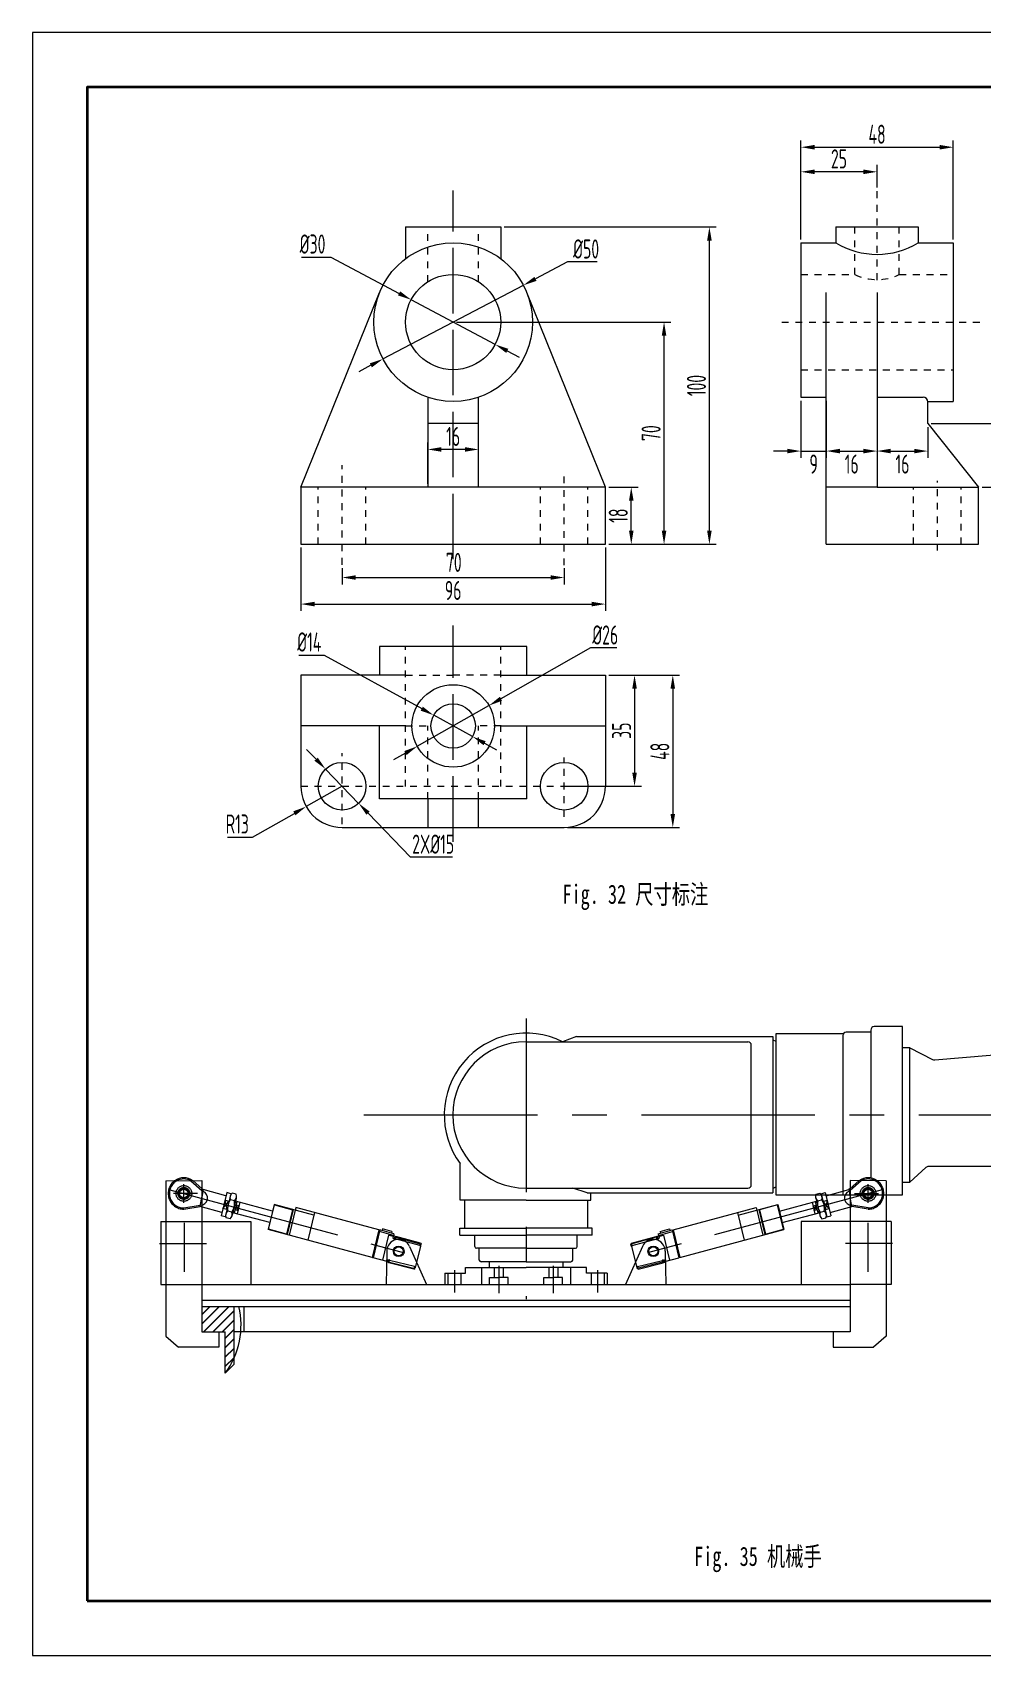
# Model space of a CAD drawing. Header units: millimetres. Extents: x 0 to 420, y 0 to 297.
# Drawn here: x 0 to 173.9, y -0.3 to 296.7 of the extents above; entities that cross this region are included whole.
import ezdxf

# ---------------------------------------------------------------- set-up
doc = ezdxf.new("R2010")
doc.units = ezdxf.units.MM
for name, pattern in [('ACAD_ISO02W100', [15, 12, -3]), ('CENTER', [50.8, 31.75, -6.35, 6.35, -6.35]), ('CENTERX2', [101.6, 63.5, -12.7, 12.7, -12.7]), ('JIS_02_1.2', [2.5, 1.25, -1.25])]:
    doc.linetypes.add(name, pattern=pattern)
doc.layers.add('f32标注尺寸', color=7, linetype='Continuous')
for name, color, linetype, lineweight in [('f35中心线', 1, 'CENTER', 25), ('f35实线', 255, 'Continuous', 25), ('f35粉', 211, 'CENTERX2', 25), ('f35蓝', 140, 'Continuous', 25)]:
    doc.layers.add(name, color=color, linetype=linetype, lineweight=lineweight)
doc.styles.add('Annotative', font='simfang.ttf', dxfattribs={"width": 0.7})
doc.styles.get("Standard").update_dxf_attribs({"font": 'gbenor.shx', "width": 0.7, "bigfont": 'gbcbig.shx'})
doc.dimstyles.new('ISO-25', dxfattribs={"dimtxt": 2.5, "dimasz": 2.5, "dimexe": 1.25, "dimexo": 0.625, "dimtad": 1, "dimtxsty": 'Standard', "dimcen": 2.5, "dimadec": 0, "dimazin": 0, "dimtfac": 1, "dimtmove": 0, "dimatfit": 3, "dimfxl": 1, "dimarcsym": 0})
doc.dimstyles.new('r', dxfattribs={"dimtxt": 2.5, "dimasz": 2.5, "dimexe": 1.25, "dimexo": 0.625, "dimtad": 2, "dimtoh": 1, "dimtxsty": 'Standard', "dimcen": 0, "dimadec": 0, "dimazin": 0, "dimtfac": 1, "dimtmove": 0, "dimatfit": 3, "dimfxl": 1, "dimarcsym": 0})

# ---------------------------------------------------------------- blocks, each defined once
blk = doc.blocks.new('*D8')
at = {"layer": 'Defpoints', "color": 0, "transparency": 16777216}
for p in [(168.53, 275.7), (140.65, 258.22), (168.53, 258.22)]:
    blk.add_point(p, dxfattribs=at)
at = {"layer": 'f32标注尺寸', "color": 0, "lineweight": -2, "transparency": 16777216}
for p, q in [((140.65, 258.84), (140.65, 276.95)), ((168.53, 258.84), (168.53, 276.95)), ((143.15, 275.7), (166.03, 275.7))]:
    blk.add_line(p, q, dxfattribs=at)
at = {"layer": 'f32标注尺寸', "color": 0, "transparency": 16777216}
for points in [[(143.15, 276.12), (143.15, 275.28), (140.65, 275.7)], [(166.03, 276.12), (166.03, 275.28), (168.53, 275.7)]]:
    blk.add_solid(points, dxfattribs=at)
at = {"layer": 'f32标注尺寸', "color": 0, "transparency": 16777216, "insert": (154.59, 278.07), "char_height": 2.5, "attachment_point": 5}
blk.add_mtext('{\\H1.4x;48}', dxfattribs=at)
blk = doc.blocks.new('*D11')
at = {"layer": 'Defpoints', "color": 0, "transparency": 16777216}
for p in [(104.87, 213.5), (109.6, 213.5), (104.87, 203.05)]:
    blk.add_point(p, dxfattribs=at)
at = {"layer": 'f32标注尺寸', "color": 0, "lineweight": -2, "transparency": 16777216}
for p, q in [((105.5, 213.5), (110.85, 213.5)), ((109.6, 205.55), (109.6, 211)), ((105.5, 203.05), (110.85, 203.05))]:
    blk.add_line(p, q, dxfattribs=at)
at = {"layer": 'f32标注尺寸', "color": 0, "transparency": 16777216}
for points in [[(109.18, 211), (110.02, 211), (109.6, 213.5)], [(109.18, 205.55), (110.02, 205.55), (109.6, 203.05)]]:
    blk.add_solid(points, dxfattribs=at)
at = {"layer": 'f32标注尺寸', "color": 0, "transparency": 16777216, "insert": (107.23, 208.28), "char_height": 2.5, "attachment_point": 5, "rotation": 90}
blk.add_mtext('{\\H1.4x;18}', dxfattribs=at)
blk = doc.blocks.new('*D12')
at = {"layer": 'Defpoints', "color": 0, "transparency": 16777216}
for p in [(77, 243.7), (115.6, 243.7), (104.87, 203.05)]:
    blk.add_point(p, dxfattribs=at)
at = {"layer": 'f32标注尺寸', "color": 0, "lineweight": -2, "transparency": 16777216}
for p, q in [((77.63, 243.7), (116.85, 243.7)), ((115.6, 205.55), (115.6, 241.2)), ((105.5, 203.05), (116.85, 203.05))]:
    blk.add_line(p, q, dxfattribs=at)
at = {"layer": 'f32标注尺寸', "color": 0, "transparency": 16777216}
for points in [[(115.18, 241.2), (116.02, 241.2), (115.6, 243.7)], [(115.18, 205.55), (116.02, 205.55), (115.6, 203.05)]]:
    blk.add_solid(points, dxfattribs=at)
at = {"layer": 'f32标注尺寸', "color": 0, "transparency": 16777216, "insert": (113.23, 223.38), "char_height": 2.5, "attachment_point": 5, "rotation": 90}
blk.add_mtext('{\\H1.4x;70}', dxfattribs=at)
blk = doc.blocks.new('*D13')
at = {"layer": 'Defpoints', "color": 0, "transparency": 16777216}
for p in [(85.71, 261.12), (123.9, 261.12), (104.87, 203.05)]:
    blk.add_point(p, dxfattribs=at)
at = {"layer": 'f32标注尺寸', "color": 0, "lineweight": -2, "transparency": 16777216}
for p, q in [((86.34, 261.12), (125.15, 261.12)), ((123.9, 205.55), (123.9, 258.62)), ((105.5, 203.05), (125.15, 203.05))]:
    blk.add_line(p, q, dxfattribs=at)
at = {"layer": 'f32标注尺寸', "color": 0, "transparency": 16777216}
for points in [[(123.48, 258.62), (124.32, 258.62), (123.9, 261.12)], [(123.48, 205.55), (124.32, 205.55), (123.9, 203.05)]]:
    blk.add_solid(points, dxfattribs=at)
at = {"layer": 'f32标注尺寸', "color": 0, "transparency": 16777216, "insert": (121.53, 232.09), "char_height": 2.5, "attachment_point": 5, "rotation": 90}
blk.add_mtext('{\\H1.4x;100}', dxfattribs=at)
blk = doc.blocks.new('*D14')
at = {"layer": 'Defpoints', "color": 0, "transparency": 16777216}
for p in [(104.87, 179.1), (97.32, 158.77), (110.2, 158.77)]:
    blk.add_point(p, dxfattribs=at)
at = {"layer": 'f32标注尺寸', "color": 0, "lineweight": -2, "transparency": 16777216}
for p, q in [((105.5, 179.1), (111.45, 179.1)), ((110.2, 176.6), (110.2, 161.27)), ((97.95, 158.77), (111.45, 158.77))]:
    blk.add_line(p, q, dxfattribs=at)
at = {"layer": 'f32标注尺寸', "color": 0, "transparency": 16777216}
for points in [[(109.78, 176.6), (110.62, 176.6), (110.2, 179.1)], [(109.78, 161.27), (110.62, 161.27), (110.2, 158.77)]]:
    blk.add_solid(points, dxfattribs=at)
at = {"layer": 'f32标注尺寸', "color": 0, "transparency": 16777216, "insert": (107.83, 168.93), "char_height": 2.5, "attachment_point": 5, "rotation": 90}
blk.add_mtext('{\\H1.4x;35}', dxfattribs=at)
blk = doc.blocks.new('*D15')
at = {"layer": 'Defpoints', "color": 0, "transparency": 16777216}
for p in [(104.87, 179.1), (97.32, 151.22), (117.2, 151.22)]:
    blk.add_point(p, dxfattribs=at)
at = {"layer": 'f32标注尺寸', "color": 0, "lineweight": -2, "transparency": 16777216}
for p, q in [((105.5, 179.1), (118.45, 179.1)), ((117.2, 176.6), (117.2, 153.72)), ((97.95, 151.22), (118.45, 151.22))]:
    blk.add_line(p, q, dxfattribs=at)
at = {"layer": 'f32标注尺寸', "color": 0, "transparency": 16777216}
for points in [[(116.78, 176.6), (117.62, 176.6), (117.2, 179.1)], [(116.78, 153.72), (117.62, 153.72), (117.2, 151.22)]]:
    blk.add_solid(points, dxfattribs=at)
at = {"layer": 'f32标注尺寸', "color": 0, "transparency": 16777216, "insert": (114.83, 165.16), "char_height": 2.5, "attachment_point": 5, "rotation": 90}
blk.add_mtext('{\\H1.4x;48}', dxfattribs=at)
blk = doc.blocks.new('*D16')
at = {"layer": 'Defpoints', "color": 0, "transparency": 16777216}
for p in [(163.88, 225.12), (173.17, 213.5), (180.8, 213.5)]:
    blk.add_point(p, dxfattribs=at)
at = {"layer": 'f32标注尺寸', "color": 0, "lineweight": -2, "transparency": 16777216}
for p, q in [((164.51, 225.12), (182.05, 225.12)), ((180.8, 222.62), (180.8, 216)), ((173.8, 213.5), (182.05, 213.5))]:
    blk.add_line(p, q, dxfattribs=at)
at = {"layer": 'f32标注尺寸', "color": 0, "transparency": 16777216}
for points in [[(180.38, 222.62), (181.22, 222.62), (180.8, 225.12)], [(180.38, 216), (181.22, 216), (180.8, 213.5)]]:
    blk.add_solid(points, dxfattribs=at)
at = {"layer": 'f32标注尺寸', "color": 0, "transparency": 16777216, "insert": (178.43, 219.31), "char_height": 2.5, "attachment_point": 5, "rotation": 90}
blk.add_mtext('{\\H1.4x;20}', dxfattribs=at)
blk = doc.blocks.new('*D18')
at = {"layer": 'Defpoints', "color": 0, "transparency": 16777216}
for p in [(140.65, 271.2), (154.59, 267.7), (140.65, 258.22)]:
    blk.add_point(p, dxfattribs=at)
at = {"layer": 'f32标注尺寸', "color": 0, "lineweight": -2, "transparency": 16777216}
for p, q in [((140.65, 258.84), (140.65, 272.45)), ((152.09, 271.2), (143.15, 271.2)), ((154.59, 268.32), (154.59, 272.45))]:
    blk.add_line(p, q, dxfattribs=at)
at = {"layer": 'f32标注尺寸', "color": 0, "transparency": 16777216}
for points in [[(143.15, 271.62), (143.15, 270.78), (140.65, 271.2)], [(152.09, 271.62), (152.09, 270.78), (154.59, 271.2)]]:
    blk.add_solid(points, dxfattribs=at)
at = {"layer": 'f32标注尺寸', "color": 0, "transparency": 16777216, "insert": (147.62, 273.57), "char_height": 2.5, "attachment_point": 5}
blk.add_mtext('{\\H1.4x;25}', dxfattribs=at)
blk = doc.blocks.new('*D19')
at = {"layer": 'Defpoints', "color": 0, "transparency": 16777216}
for p in [(83.56, 173.53), (70.44, 166.08)]:
    blk.add_point(p, dxfattribs=at)
at = {"layer": 'f32标注尺寸', "color": 0, "lineweight": -2, "transparency": 16777216}
for p, q in [((102.12, 184.07), (85.74, 174.77)), ((106.93, 184.07), (102.12, 184.07)), ((70.44, 166.08), (83.56, 173.53)), ((68.26, 164.84), (66.09, 163.61))]:
    blk.add_line(p, q, dxfattribs=at)
at = {"layer": 'f32标注尺寸', "color": 0, "transparency": 16777216}
for points in [[(85.53, 175.13), (85.94, 174.41), (83.56, 173.53)], [(68.06, 165.21), (68.47, 164.48), (70.44, 166.08)]]:
    blk.add_solid(points, dxfattribs=at)
at = {"layer": 'f32标注尺寸', "color": 0, "transparency": 16777216, "insert": (104.84, 186.45), "char_height": 2.5, "attachment_point": 5}
blk.add_mtext('{\\H1.4x;%%C26}', dxfattribs=at)
blk = doc.blocks.new('*D20')
at = {"layer": 'Defpoints', "color": 0, "transparency": 16777216}
for p in [(73.44, 171.76), (80.56, 167.85)]:
    blk.add_point(p, dxfattribs=at)
at = {"layer": 'f32标注尺寸', "color": 0, "lineweight": -2, "transparency": 16777216}
for p, q in [((48.73, 182.78), (53.4, 182.78)), ((53.4, 182.78), (71.25, 172.97)), ((80.56, 167.85), (73.44, 171.76)), ((82.75, 166.64), (84.94, 165.44))]:
    blk.add_line(p, q, dxfattribs=at)
at = {"layer": 'f32标注尺寸', "color": 0, "transparency": 16777216}
for points in [[(71.45, 173.33), (71.05, 172.6), (73.44, 171.76)], [(82.95, 167.01), (82.55, 166.28), (80.56, 167.85)]]:
    blk.add_solid(points, dxfattribs=at)
at = {"layer": 'f32标注尺寸', "color": 0, "transparency": 16777216, "insert": (50.67, 185.16), "char_height": 2.5, "attachment_point": 5}
blk.add_mtext('{\\H1.4x;%%C14}', dxfattribs=at)
blk = doc.blocks.new('*D21')
at = {"layer": 'Defpoints', "color": 0, "transparency": 16777216}
for p in [(53.65, 161.91), (59.7, 155.64)]:
    blk.add_point(p, dxfattribs=at)
at = {"layer": 'f32标注尺寸', "color": 0, "lineweight": -2, "transparency": 16777216}
for p, q in [((51.92, 163.71), (50.18, 165.51)), ((53.65, 161.91), (59.7, 155.64)), ((69.19, 145.8), (61.43, 153.84)), ((76.89, 145.8), (69.19, 145.8))]:
    blk.add_line(p, q, dxfattribs=at)
at = {"layer": 'f32标注尺寸', "color": 0, "transparency": 16777216}
for points in [[(52.22, 164), (51.62, 163.42), (53.65, 161.91)], [(61.73, 154.13), (61.13, 153.55), (59.7, 155.64)]]:
    blk.add_solid(points, dxfattribs=at)
at = {"layer": 'f32标注尺寸', "color": 0, "transparency": 16777216, "insert": (73.35, 148.17), "char_height": 2.5, "attachment_point": 5}
blk.add_mtext('{\\H1.4x;2X%%C15}', dxfattribs=at)
blk = doc.blocks.new('*D23')
at = {"layer": 'Defpoints', "color": 0, "transparency": 16777216}
for p in [(56.68, 158.77), (50.11, 155.05)]:
    blk.add_point(p, dxfattribs=at)
at = {"layer": 'f32标注尺寸', "color": 0, "lineweight": -2, "transparency": 16777216}
for p, q in [((56.68, 158.77), (50.11, 155.05)), ((40.3, 149.48), (47.94, 153.81)), ((35.72, 149.48), (40.3, 149.48))]:
    blk.add_line(p, q, dxfattribs=at)
at = {"layer": 'f32标注尺寸', "color": 0, "transparency": 16777216}
blk.add_solid([(47.73, 154.18), (48.14, 153.45), (50.11, 155.05)], dxfattribs=at)
at = {"layer": 'f32标注尺寸', "color": 0, "transparency": 16777216, "insert": (37.49, 151.86), "char_height": 2.5, "attachment_point": 5}
blk.add_mtext('{\\H1.4x;R13}', dxfattribs=at)
blk = doc.blocks.new('*D24')
at = {"layer": 'Defpoints', "color": 0, "transparency": 16777216}
for p in [(89.85, 250.45), (64.15, 236.95)]:
    blk.add_point(p, dxfattribs=at)
at = {"layer": 'f32标注尺寸', "color": 0, "lineweight": -2, "transparency": 16777216}
for p, q in [((97.94, 254.7), (92.06, 251.61)), ((103.38, 254.7), (97.94, 254.7)), ((64.15, 236.95), (89.85, 250.45)), ((61.94, 235.79), (59.72, 234.62))]:
    blk.add_line(p, q, dxfattribs=at)
at = {"layer": 'f32标注尺寸', "color": 0, "transparency": 16777216}
for points in [[(91.87, 251.98), (92.26, 251.25), (89.85, 250.45)], [(61.74, 236.15), (62.13, 235.42), (64.15, 236.95)]]:
    blk.add_solid(points, dxfattribs=at)
at = {"layer": 'f32标注尺寸', "color": 0, "transparency": 16777216, "insert": (101.34, 257.08), "char_height": 2.5, "attachment_point": 5}
blk.add_mtext('{\\H1.4x;%%C50}', dxfattribs=at)
blk = doc.blocks.new('*D25')
at = {"layer": 'Defpoints', "color": 0, "transparency": 16777216}
for p in [(69.31, 247.79), (84.69, 239.61)]:
    blk.add_point(p, dxfattribs=at)
at = {"layer": 'f32标注尺寸', "color": 0, "lineweight": -2, "transparency": 16777216}
for p, q in [((49.23, 255.6), (54.6, 255.6)), ((54.6, 255.6), (67.1, 248.96)), ((84.69, 239.61), (69.31, 247.79)), ((86.9, 238.44), (89.11, 237.27))]:
    blk.add_line(p, q, dxfattribs=at)
at = {"layer": 'f32标注尺寸', "color": 0, "transparency": 16777216}
for points in [[(67.3, 249.33), (66.9, 248.59), (69.31, 247.79)], [(87.1, 238.81), (86.7, 238.07), (84.69, 239.61)]]:
    blk.add_solid(points, dxfattribs=at)
at = {"layer": 'f32标注尺寸', "color": 0, "transparency": 16777216, "insert": (51.27, 257.98), "char_height": 2.5, "attachment_point": 5}
blk.add_mtext('{\\H1.4x;%%C30}', dxfattribs=at)
blk = doc.blocks.new('*D26')
at = {"layer": 'Defpoints', "color": 0, "transparency": 16777216}
for p in [(72.35, 220.4), (72.35, 213.5), (81.65, 213.5)]:
    blk.add_point(p, dxfattribs=at)
at = {"layer": 'f32标注尺寸', "color": 0, "lineweight": -2, "transparency": 16777216}
for p, q in [((72.35, 214.13), (72.35, 221.65)), ((79.15, 220.4), (74.85, 220.4)), ((81.65, 214.13), (81.65, 221.65))]:
    blk.add_line(p, q, dxfattribs=at)
at = {"layer": 'f32标注尺寸', "color": 0, "transparency": 16777216}
for points in [[(74.85, 220.82), (74.85, 219.98), (72.35, 220.4)], [(79.15, 220.82), (79.15, 219.98), (81.65, 220.4)]]:
    blk.add_solid(points, dxfattribs=at)
at = {"layer": 'f32标注尺寸', "color": 0, "transparency": 16777216, "insert": (77, 222.78), "char_height": 2.5, "attachment_point": 5}
blk.add_mtext('{\\H1.4x;16}', dxfattribs=at)
blk = doc.blocks.new('*D28')
at = {"layer": 'Defpoints', "color": 0, "transparency": 16777216}
for p in [(140.65, 229.95), (145.3, 229.95), (145.3, 220.1)]:
    blk.add_point(p, dxfattribs=at)
at = {"layer": 'f32标注尺寸', "color": 0, "lineweight": -2, "transparency": 16777216}
for p, q in [((140.65, 229.32), (140.65, 218.85)), ((145.3, 229.32), (145.3, 218.85)), ((138.15, 220.1), (135.65, 220.1)), ((140.65, 220.1), (145.3, 220.1)), ((147.8, 220.1), (150.3, 220.1))]:
    blk.add_line(p, q, dxfattribs=at)
at = {"layer": 'f32标注尺寸', "color": 0, "transparency": 16777216}
for points in [[(138.15, 220.52), (138.15, 219.68), (140.65, 220.1)], [(147.8, 220.52), (147.8, 219.68), (145.3, 220.1)]]:
    blk.add_solid(points, dxfattribs=at)
at = {"layer": 'f32标注尺寸', "color": 0, "transparency": 16777216, "insert": (142.98, 217.72), "char_height": 2.5, "attachment_point": 5}
blk.add_mtext('{\\H1.4x;9}', dxfattribs=at)
blk = doc.blocks.new('*D29')
at = {"layer": 'Defpoints', "color": 0, "transparency": 16777216}
for p in [(145.3, 229.95), (154.59, 229.95), (154.59, 220.1)]:
    blk.add_point(p, dxfattribs=at)
at = {"layer": 'f32标注尺寸', "color": 0, "lineweight": -2, "transparency": 16777216}
for p, q in [((145.3, 229.32), (145.3, 218.85)), ((154.59, 229.32), (154.59, 218.85)), ((147.8, 220.1), (152.09, 220.1))]:
    blk.add_line(p, q, dxfattribs=at)
at = {"layer": 'f32标注尺寸', "color": 0, "transparency": 16777216}
for points in [[(147.8, 220.52), (147.8, 219.68), (145.3, 220.1)], [(152.09, 220.52), (152.09, 219.68), (154.59, 220.1)]]:
    blk.add_solid(points, dxfattribs=at)
at = {"layer": 'f32标注尺寸', "color": 0, "transparency": 16777216, "insert": (149.95, 217.72), "char_height": 2.5, "attachment_point": 5}
blk.add_mtext('{\\H1.4x;16}', dxfattribs=at)
blk = doc.blocks.new('*D30')
at = {"layer": 'Defpoints', "color": 0, "transparency": 16777216}
for p in [(154.59, 229.95), (163.88, 225.12), (163.88, 220.1)]:
    blk.add_point(p, dxfattribs=at)
at = {"layer": 'f32标注尺寸', "color": 0, "lineweight": -2, "transparency": 16777216}
for p, q in [((154.59, 229.32), (154.59, 218.85)), ((163.88, 224.49), (163.88, 218.85)), ((157.09, 220.1), (161.38, 220.1))]:
    blk.add_line(p, q, dxfattribs=at)
at = {"layer": 'f32标注尺寸', "color": 0, "transparency": 16777216}
for points in [[(157.09, 220.52), (157.09, 219.68), (154.59, 220.1)], [(161.38, 220.52), (161.38, 219.68), (163.88, 220.1)]]:
    blk.add_solid(points, dxfattribs=at)
at = {"layer": 'f32标注尺寸', "color": 0, "transparency": 16777216, "insert": (159.24, 217.72), "char_height": 2.5, "attachment_point": 5}
blk.add_mtext('{\\H1.4x;16}', dxfattribs=at)
blk = doc.blocks.new('*D31')
at = {"layer": 'Defpoints', "color": 0, "transparency": 16777216}
for p in [(56.68, 199.3), (97.32, 199.3), (97.32, 196.96)]:
    blk.add_point(p, dxfattribs=at)
at = {"layer": 'f32标注尺寸', "color": 0, "lineweight": -2, "transparency": 16777216}
for p, q in [((56.68, 198.68), (56.68, 195.71)), ((59.18, 196.96), (94.82, 196.96)), ((97.32, 198.68), (97.32, 195.71))]:
    blk.add_line(p, q, dxfattribs=at)
at = {"layer": 'f32标注尺寸', "color": 0, "transparency": 16777216}
for points in [[(59.18, 197.38), (59.18, 196.54), (56.68, 196.96)], [(94.82, 197.38), (94.82, 196.54), (97.32, 196.96)]]:
    blk.add_solid(points, dxfattribs=at)
at = {"layer": 'f32标注尺寸', "color": 0, "transparency": 16777216, "insert": (77.11, 199.73), "char_height": 2.5, "attachment_point": 5}
blk.add_mtext('{\\H1.4x;70}', dxfattribs=at)
blk = doc.blocks.new('*D32')
at = {"layer": 'Defpoints', "color": 0, "transparency": 16777216}
for p in [(49.13, 203.05), (104.87, 203.05), (104.87, 192.1)]:
    blk.add_point(p, dxfattribs=at)
at = {"layer": 'f32标注尺寸', "color": 0, "lineweight": -2, "transparency": 16777216}
for p, q in [((49.13, 202.43), (49.13, 190.85)), ((104.87, 202.43), (104.87, 190.85)), ((51.63, 192.1), (102.37, 192.1))]:
    blk.add_line(p, q, dxfattribs=at)
at = {"layer": 'f32标注尺寸', "color": 0, "transparency": 16777216}
for points in [[(51.63, 192.52), (51.63, 191.68), (49.13, 192.1)], [(102.37, 192.52), (102.37, 191.68), (104.87, 192.1)]]:
    blk.add_solid(points, dxfattribs=at)
at = {"layer": 'f32标注尺寸', "color": 0, "transparency": 16777216, "insert": (77, 194.6), "char_height": 2.5, "attachment_point": 5}
blk.add_mtext('{\\H1.4x;96}', dxfattribs=at)

msp = doc.modelspace()

# ---------------------------------------------------------------- hatches: boundary and pattern name
at = {"layer": 'f35中心线'}
h = msp.add_hatch(dxfattribs=at)
h.set_pattern_fill('JIS_LC_8', color=256, scale=0.156153)
h.set_pattern_definition([(45, (-99.5488, 255.3971), (-0.861253, 0.861253), []), (45, (-99.4863, 255.3971), (-0.861253, 0.861253), [])])
h.paths.add_polyline_path([(35.29, 58.956), (35.29, 51.367, 0.0520429), (36.851, 54.038), (36.851, 63.594), (30.995, 63.594), (30.995, 58.956)])

# ---------------------------------------------------------------- linework, layer by layer
at = {"linetype": 'ACAD_ISO02W100'}
for p, q in [((77, 200.3), (77, 267.8)), ((77, 148.6), (77, 188.2))]:
    msp.add_line(p, q, dxfattribs=at)
at = {"linetype": 'JIS_02_1.2'}
for p, q in [((154.591, 251.4), (154.591, 267.7)), ((72.355, 251.068), (72.355, 261.12)), ((81.645, 251.068), (81.645, 261.12)), ((150.526, 252.41), (150.526, 261.12)), ((158.656, 252.41), (158.656, 261.12)), ((140.655, 252.41), (150.526, 252.41)), ((158.656, 252.41), (168.527, 252.41)), ((137.146, 243.7), (173.446, 243.7)), ((140.655, 234.99), (168.527, 234.99)), ((56.676, 199.3), (56.676, 217.5)), ((97.324, 199.2), (97.324, 216.7)), ((165.624, 201.879), (165.624, 214.679)), ((52.321, 203.053), (52.321, 213.505)), ((61.031, 203.053), (61.031, 213.505)), ((92.969, 203.053), (92.969, 213.505)), ((101.679, 203.053), (101.679, 213.505)), ((161.269, 203.053), (161.269, 213.505)), ((169.979, 203.053), (169.979, 213.505)), ((68.29, 158.718), (68.29, 184.268)), ((85.71, 158.718), (85.71, 184.268)), ((68.29, 179.097), (77, 179.097)), ((85.71, 179.097), (77, 179.097)), ((68.29, 169.806), (72.355, 169.806)), ((72.355, 156.45), (72.355, 169.806)), ((81.645, 156.45), (81.645, 169.806)), ((85.71, 169.806), (81.645, 169.806)), ((56.676, 151.8), (56.676, 164.8)), ((97.324, 153.2), (97.324, 164)), ((49.127, 158.773), (104.873, 158.773))]:
    msp.add_line(p, q, dxfattribs=at)
for p, q in [((68.29, 261.12), (68.29, 255.314)), ((68.29, 261.12), (85.71, 261.12)), ((85.71, 261.12), (85.71, 255.314)), ((147.042, 261.12), (147.042, 258.217)), ((147.042, 261.12), (162.14, 261.12)), ((162.14, 261.12), (162.14, 258.217)), ((140.655, 258.217), (140.655, 229.946)), ((140.655, 258.217), (147.042, 258.217)), ((162.14, 258.217), (168.527, 258.217)), ((168.527, 258.217), (168.527, 229.183)), ((49.127, 213.505), (63.542, 249.143)), ((104.873, 213.505), (90.458, 249.143)), ((145.3, 203.053), (145.3, 249.143)), ((154.591, 249.143), (154.591, 213.505)), ((72.355, 229.946), (72.355, 213.505)), ((81.645, 213.505), (81.645, 229.946)), ((140.655, 229.946), (145.3, 229.946)), ((154.591, 229.946), (163.011, 229.946)), ((163.882, 229.183), (168.527, 229.183)), ((163.882, 225.118), (163.882, 229.075)), ((81.645, 225.118), (72.355, 225.118)), ((163.882, 225.118), (173.173, 213.505)), ((104.873, 213.505), (49.127, 213.505)), ((49.127, 213.505), (49.127, 203.053)), ((104.873, 203.053), (104.873, 213.505)), ((154.591, 213.505), (145.3, 213.505)), ((154.591, 213.505), (173.173, 213.505)), ((173.173, 203.053), (173.173, 213.505)), ((49.127, 203.053), (104.873, 203.053)), ((145.3, 203.053), (173.173, 203.053)), ((90.458, 184.323), (63.542, 184.323)), ((63.542, 184.323), (63.542, 179.097)), ((90.458, 179.097), (90.458, 184.323)), ((49.127, 179.097), (49.127, 158.773)), ((68.29, 179.097), (49.127, 179.097)), ((85.71, 179.097), (104.873, 179.097)), ((104.873, 179.097), (104.873, 158.773)), ((68.29, 169.806), (49.127, 169.806)), ((63.542, 156.45), (63.542, 169.806)), ((85.71, 169.806), (104.873, 169.806)), ((90.458, 156.45), (90.458, 169.806)), ((90.458, 156.45), (63.542, 156.45)), ((72.355, 156.45), (72.355, 151.224)), ((81.645, 151.224), (81.645, 156.45)), ((56.676, 151.224), (97.324, 151.224))]:
    msp.add_line(p, q)
at = {"color": 1}
msp.add_lwpolyline([(0, -0.3), (420, -0.3), (420, 296.7), (0, 296.7), (0, -0.3)], dxfattribs=at)
at = {"lineweight": 50}
msp.add_lwpolyline([(10, 9.7), (410, 9.7), (410, 286.7), (10, 286.7), (10, 9.7)], dxfattribs=at)
for centre, radius in [((77, 243.7), 14.517), ((77, 243.7), 8.71), ((77, 169.806), 7.549), ((77, 169.806), 4.065), ((56.676, 158.773), 4.355), ((97.324, 158.773), 4.355)]:
    msp.add_circle(centre, radius)
for centre, radius, start, end in [((154.591, 270.617), 14.517, 238.66775, 301.33225), ((163.011, 229.075), 0.871, 0, 90), ((56.676, 158.773), 7.549, 180, 270), ((97.324, 158.773), 7.549, 270, 0)]:
    msp.add_arc(centre, radius, start, end)
at = {"linetype": 'JIS_02_1.2'}
msp.add_arc((154.591, 260.731), 9.261, 243.96473, 296.03527, dxfattribs=at)
at = {"layer": 'f35中心线'}
for p, q in [((90.334, 116.264), (90.334, 64.89)), ((60.664, 98.619), (236.212, 98.619)), ((25.151, 84.943), (70.658, 72.698)), ((30.215, 84.253), (25.842, 84.253)), ((27.716, 82.535), (27.716, 85.971)), ((155.516, 84.943), (110.009, 72.698)), ((150.453, 84.253), (154.825, 84.253)), ((152.951, 82.535), (152.951, 85.971)), ((27.763, 78.881), (27.763, 69.887)), ((152.904, 78.881), (152.904, 69.887)), ((23.25, 75.118), (31.854, 75.118)), ((157.417, 75.118), (148.813, 75.118)), ((77.217, 70.199), (77.217, 66.139)), ((85.337, 70.98), (85.337, 65.983)), ((95.331, 70.98), (95.331, 65.983)), ((103.45, 70.199), (103.45, 66.139))]:
    msp.add_line(p, q, dxfattribs=at)
at = {"layer": 'f35实线'}
for p, q in [((99.578, 113.001), (97.02, 112.01)), ((99.578, 113.001), (135.524, 113.001)), ((135.524, 113.001), (135.524, 84.394)), ((148.313, 113.469), (136.071, 113.469)), ((136.071, 113.469), (136.071, 83.972)), ((148.313, 113.141), (148.313, 83.972)), ((153.435, 113.766), (148.938, 113.766)), ((153.435, 114.156), (153.435, 87.091)), ((159.244, 114.781), (154.06, 114.781)), ((159.244, 83.972), (159.244, 114.781)), ((165.151, 108.695), (226.238, 113.985)), ((90.334, 112.01), (130.949, 112.01)), ((131.574, 85.853), (131.574, 111.386)), ((135.524, 112.368), (136.071, 112.095)), ((160.556, 110.908), (159.244, 110.908)), ((160.556, 86.346), (160.556, 110.908)), ((160.556, 110.908), (164.729, 108.777)), ((78.296, 83.019), (78.296, 89.724)), ((232.995, 89.172), (164.023, 89.172)), ((24.428, 86.575), (30.995, 86.595)), ((24.428, 86.575), (24.428, 58.155)), ((30.995, 86.595), (30.995, 58.956)), ((156.24, 86.575), (149.672, 86.595)), ((149.672, 86.595), (149.672, 58.956)), ((156.24, 86.575), (156.24, 58.155)), ((159.213, 86.346), (160.556, 86.346)), ((163.504, 88.974), (160.556, 86.346)), ((30.995, 85.188), (31.24, 84.973)), ((31.24, 84.973), (30.995, 83.594)), ((30.995, 84.825), (31.185, 84.659)), ((35.42, 83.848), (31.24, 84.973)), ((35.555, 84.409), (34.528, 80.151)), ((36.287, 84.212), (35.26, 79.954)), ((36.287, 84.212), (35.555, 84.409)), ((37.28, 84.121), (36.548, 84.318)), ((37.301, 83.401), (36.554, 80.302)), ((90.334, 85.228), (130.949, 85.228)), ((101.499, 84.394), (98.93, 85.228)), ((101.499, 84.394), (135.524, 84.394)), ((102.194, 83.019), (102.194, 84.394)), ((135.524, 85.159), (136.071, 85.471)), ((136.071, 83.972), (159.244, 83.972)), ((143.366, 83.401), (144.113, 80.302)), ((143.388, 84.121), (144.12, 84.318)), ((144.38, 84.212), (145.112, 84.409)), ((144.38, 84.212), (145.407, 79.954)), ((145.112, 84.409), (146.139, 80.151)), ((145.247, 83.848), (149.428, 84.973)), ((149.672, 85.188), (149.428, 84.973)), ((149.428, 84.973), (149.672, 83.594)), ((149.672, 84.825), (149.482, 84.659)), ((34.677, 80.768), (30.683, 81.842)), ((35.593, 81.333), (34.861, 81.53)), ((35.948, 82.806), (35.216, 83.003)), ((36.488, 80.824), (35.756, 81.021)), ((36.95, 82.897), (36.218, 83.094)), ((43.443, 78.912), (36.659, 80.738)), ((37.435, 82.781), (36.925, 80.666)), ((37.632, 81.161), (37.08, 81.309)), ((43.953, 81.027), (37.169, 82.853)), ((37.832, 81.988), (37.28, 82.136)), ((37.987, 82.633), (37.477, 80.518)), ((44.248, 82.247), (43.142, 77.663)), ((51.5, 80.295), (44.248, 82.247)), ((47.696, 81.319), (46.59, 76.736)), ((48.2, 81.713), (46.975, 76.632)), ((63.392, 77.625), (48.2, 81.713)), ((51.62, 80.793), (50.394, 75.712)), ((90.334, 83.019), (78.296, 83.019)), ((79.091, 83.019), (79.091, 77.913)), ((90.334, 83.019), (102.194, 83.019)), ((101.577, 83.019), (101.577, 77.913)), ((117.275, 77.625), (132.467, 81.713)), ((129.048, 80.793), (130.273, 75.712)), ((129.168, 80.295), (136.42, 82.247)), ((132.467, 81.713), (133.693, 76.632)), ((132.972, 81.319), (134.077, 76.736)), ((136.42, 82.247), (137.525, 77.663)), ((136.714, 81.027), (143.498, 82.853)), ((137.224, 78.912), (144.008, 80.738)), ((142.68, 82.633), (143.19, 80.518)), ((142.836, 81.988), (143.387, 82.136)), ((143.035, 81.161), (143.587, 81.309)), ((143.232, 82.781), (143.742, 80.666)), ((143.717, 82.897), (144.449, 83.094)), ((144.179, 80.824), (144.911, 81.021)), ((144.72, 82.806), (145.451, 83.003)), ((145.075, 81.333), (145.807, 81.53)), ((145.991, 80.768), (149.984, 81.842)), ((23.5, 79.1), (24.428, 79.1)), ((23.5, 79.1), (23.5, 67.623)), ((30.995, 79.1), (39.959, 79.1)), ((35.26, 79.954), (34.528, 80.151)), ((36.158, 79.6), (35.426, 79.797)), ((39.959, 79.1), (39.959, 67.623)), ((62.166, 72.544), (43.142, 77.663)), ((63.392, 77.625), (62.166, 72.544)), ((63.598, 77.57), (62.373, 72.489)), ((63.392, 77.625), (63.557, 77.398)), ((66.066, 76.58), (63.525, 77.264)), ((66.139, 76.886), (63.598, 77.57)), ((64.084, 77.784), (64.006, 77.46)), ((65.8, 77.322), (64.084, 77.784)), ((65.8, 77.322), (65.722, 76.998)), ((78.232, 76.602), (78.232, 77.913)), ((78.232, 77.913), (90.334, 77.913)), ((102.435, 77.913), (90.334, 77.913)), ((102.435, 76.602), (102.435, 77.913)), ((114.528, 76.886), (117.069, 77.57)), ((114.601, 76.58), (117.143, 77.264)), ((114.867, 77.322), (116.583, 77.784)), ((114.867, 77.322), (114.945, 76.998)), ((116.583, 77.784), (116.661, 77.46)), ((117.069, 77.57), (118.294, 72.489)), ((117.275, 77.625), (117.11, 77.398)), ((117.275, 77.625), (118.501, 72.544)), ((118.501, 72.544), (137.525, 77.663)), ((149.672, 79.1), (140.709, 79.1)), ((140.709, 79.1), (140.709, 67.623)), ((144.509, 79.6), (145.241, 79.797)), ((145.407, 79.954), (146.139, 80.151)), ((157.167, 79.1), (156.24, 79.1)), ((157.167, 79.1), (157.167, 67.623)), ((65.156, 76.641), (64.046, 72.039)), ((66.024, 76.407), (65.156, 76.641)), ((66.139, 76.886), (65.939, 76.053)), ((66.234, 75.974), (65.939, 76.053)), ((66.343, 76.425), (66.047, 76.504)), ((66.343, 76.425), (66.202, 75.84)), ((66.202, 75.84), (66.391, 75.931)), ((66.31, 76.291), (66.5, 76.382)), ((66.5, 76.382), (66.391, 75.931)), ((70.916, 74.714), (66.391, 75.931)), ((71.025, 75.165), (66.5, 76.382)), ((69.038, 74.56), (72.137, 67.623)), ((71.043, 74.546), (70.105, 70.943)), ((70.916, 74.714), (71.025, 75.165)), ((70.916, 74.714), (71.043, 74.546)), ((71.025, 75.165), (71.152, 74.997)), ((71.043, 74.546), (71.152, 74.997)), ((78.232, 76.602), (90.334, 76.602)), ((80.949, 74.54), (80.949, 76.602)), ((102.435, 76.602), (90.334, 76.602)), ((99.718, 74.54), (99.718, 76.602)), ((111.629, 74.56), (108.53, 67.623)), ((109.643, 75.165), (109.515, 74.997)), ((109.624, 74.546), (109.515, 74.997)), ((109.751, 74.714), (109.624, 74.546)), ((109.624, 74.546), (110.562, 70.943)), ((109.643, 75.165), (114.167, 76.382)), ((109.751, 74.714), (109.643, 75.165)), ((109.751, 74.714), (114.276, 75.931)), ((114.357, 76.291), (114.167, 76.382)), ((114.167, 76.382), (114.276, 75.931)), ((114.466, 75.84), (114.276, 75.931)), ((114.325, 76.425), (114.62, 76.504)), ((114.325, 76.425), (114.466, 75.84)), ((114.434, 75.974), (114.729, 76.053)), ((114.528, 76.886), (114.729, 76.053)), ((114.643, 76.407), (115.512, 76.641)), ((115.512, 76.641), (116.622, 72.039)), ((62.166, 72.544), (62.405, 72.622)), ((64.895, 71.81), (62.373, 72.489)), ((64.843, 73.698), (64.755, 67.623)), ((64.852, 71.654), (64.977, 72.101)), ((65.085, 71.595), (64.852, 71.654)), ((65.21, 72.042), (64.977, 72.101)), ((65.085, 71.595), (65.247, 72.174)), ((65.122, 71.727), (65.243, 71.556)), ((65.243, 71.556), (65.368, 72.002)), ((69.787, 70.412), (65.243, 71.556)), ((65.247, 72.174), (65.368, 72.002)), ((69.912, 70.859), (65.368, 72.002)), ((90.334, 74.228), (81.261, 74.228)), ((81.792, 72.057), (81.792, 74.228)), ((90.334, 71.745), (82.104, 71.745)), ((83.619, 71.745), (83.619, 70.715)), ((90.334, 74.228), (99.406, 74.228)), ((90.334, 71.745), (98.563, 71.745)), ((97.048, 71.745), (97.048, 70.715)), ((98.875, 72.057), (98.875, 74.228)), ((110.755, 70.859), (115.299, 72.002)), ((110.88, 70.412), (115.424, 71.556)), ((115.42, 72.174), (115.299, 72.002)), ((115.424, 71.556), (115.299, 72.002)), ((115.582, 71.595), (115.42, 72.174)), ((115.545, 71.727), (115.424, 71.556)), ((115.457, 72.042), (115.691, 72.101)), ((115.582, 71.595), (115.816, 71.654)), ((115.816, 71.654), (115.691, 72.101)), ((115.772, 71.81), (118.294, 72.489)), ((115.824, 73.698), (115.912, 67.623)), ((118.501, 72.544), (118.262, 72.622)), ((69.912, 70.859), (69.787, 70.412)), ((69.787, 70.412), (69.98, 70.496)), ((69.912, 70.859), (70.105, 70.943)), ((70.105, 70.943), (69.98, 70.496)), ((75.499, 69.684), (75.499, 67.623)), ((75.499, 69.684), (79.278, 69.684)), ((79.278, 69.684), (79.278, 70.715)), ((79.278, 70.715), (90.334, 70.715)), ((82.182, 70.715), (82.182, 67.623)), ((101.389, 70.715), (90.334, 70.715)), ((98.485, 70.715), (98.485, 67.623)), ((101.389, 69.684), (101.389, 70.715)), ((105.168, 69.684), (101.389, 69.684)), ((105.168, 69.684), (105.168, 67.623)), ((110.755, 70.859), (110.562, 70.943)), ((110.562, 70.943), (110.687, 70.496)), ((110.88, 70.412), (110.687, 70.496)), ((110.755, 70.859), (110.88, 70.412)), ((23.5, 67.623), (24.428, 67.623)), ((30.995, 67.623), (149.672, 67.623)), ((157.167, 67.623), (156.24, 67.623)), ((30.995, 64.734), (149.672, 64.734)), ((30.995, 63.594), (149.672, 63.594)), ((36.851, 63.594), (36.851, 52.976)), ((38.678, 63.594), (38.678, 58.956)), ((24.428, 58.155), (26.717, 56.13)), ((30.995, 58.956), (35.29, 58.956)), ((34.087, 58.956), (34.087, 56.13)), ((35.29, 51.367), (35.29, 58.956)), ((149.672, 58.956), (36.851, 58.956)), ((146.58, 58.956), (146.58, 56.13)), ((156.24, 58.155), (153.95, 56.13)), ((34.087, 56.13), (26.717, 56.13)), ((146.58, 56.13), (153.95, 56.13)), ((36.851, 52.976), (35.29, 51.367))]:
    msp.add_line(p, q, dxfattribs=at)
for centre, radius in [((27.716, 84.253), 0.781), ((152.951, 84.253), 0.781), ((67.036, 73.666), 0.969), ((67.036, 73.666), 0.812), ((113.632, 73.666), 0.969), ((113.632, 73.666), 0.812)]:
    msp.add_circle(centre, radius, dxfattribs=at)
for centre, radius, start, end in [((90.334, 98.619), 14.967, 63.46672, 216.46438), ((148.938, 113.141), 0.625, 90, 180), ((154.06, 114.156), 0.625, 90, 180), ((90.334, 98.619), 13.391, 90, 270), ((130.949, 111.386), 0.625, 0, 90), ((165.084, 109.473), 0.781, 242.94595, 274.94971), ((164.023, 88.391), 0.781, 90, 131.72101), ((27.716, 84.253), 2.879, 54.27133, 126.07925), ((27.716, 84.253), 2.655, 61.64558, 118.705), ((152.951, 84.253), 2.879, 53.92075, 125.72867), ((152.951, 84.253), 2.655, 61.295, 118.35442), ((30.722, 83.412), 1.33, 270.14217, 69.64305), ((37.207, 83.485), 1.063, 128.32245, 201.55551), ((36.291, 83.731), 1.063, 308.32245, 21.55551), ((130.949, 85.853), 0.625, 270, 0), ((144.376, 83.731), 1.063, 158.44449, 231.67755), ((143.461, 83.485), 1.063, 338.44449, 51.67755), ((149.945, 83.412), 1.33, 110.35695, 269.85783), ((36.415, 80.187), 1.063, 128.32245, 201.55551), ((38.46, 81.506), 2.748, 144.69065, 190.16424), ((35.499, 80.434), 1.063, 308.32245, 21.55551), ((34.246, 82.412), 2.748, 324.69065, 10.16424), ((146.422, 82.412), 2.748, 169.83576, 215.30935), ((145.168, 80.434), 1.063, 158.44449, 231.67755), ((142.207, 81.506), 2.748, 349.83576, 35.30935), ((144.252, 80.187), 1.063, 338.44449, 51.67755), ((67.036, 73.666), 2.193, 24.07099, 179.17251), ((81.261, 74.54), 0.312, 180, 270), ((99.406, 74.54), 0.312, 270, 0), ((113.632, 73.666), 2.193, 0.82749, 155.92901), ((82.104, 72.057), 0.312, 180, 270), ((98.563, 72.057), 0.312, 270, 0)]:
    msp.add_arc(centre, radius, start, end, dxfattribs=at)
at = {"layer": 'f35粉'}
for p, q in [((28.977, 86.589), (30.995, 84.825)), ((29.398, 86.59), (30.995, 85.188)), ((151.27, 86.59), (149.672, 85.188)), ((151.69, 86.589), (149.672, 84.825)), ((30.683, 81.842), (30.995, 83.594)), ((149.984, 81.842), (149.672, 83.594)), ((27.716, 81.598), (30.726, 82.082)), ((27.716, 81.374), (30.683, 81.842)), ((152.951, 81.598), (149.941, 82.082)), ((152.951, 81.374), (149.984, 81.842)), ((24.428, 79.1), (30.995, 79.1)), ((156.24, 79.1), (149.672, 79.1)), ((76.046, 69.684), (76.046, 67.623)), ((78.388, 69.684), (78.388, 67.623)), ((83.635, 67.623), (83.635, 68.903)), ((83.635, 68.903), (85.337, 68.903)), ((84.509, 70.715), (84.509, 68.903)), ((87.039, 68.903), (85.337, 68.903)), ((86.164, 70.715), (86.164, 68.903)), ((87.039, 67.623), (87.039, 68.903)), ((93.628, 67.623), (93.628, 68.903)), ((93.628, 68.903), (95.331, 68.903)), ((94.503, 70.715), (94.503, 68.903)), ((97.033, 68.903), (95.331, 68.903)), ((96.158, 70.715), (96.158, 68.903)), ((97.033, 67.623), (97.033, 68.903)), ((102.279, 69.684), (102.279, 67.623)), ((104.622, 69.684), (104.622, 67.623)), ((24.428, 67.623), (30.995, 67.623)), ((156.24, 67.623), (149.672, 67.623))]:
    msp.add_line(p, q, dxfattribs=at)
for centre, radius in [((27.716, 84.253), 1.44), ((27.716, 84.253), 1.093), ((27.716, 84.253), 0.988), ((152.951, 84.253), 1.44), ((152.951, 84.253), 1.093), ((152.951, 84.253), 0.988)]:
    msp.add_circle(centre, radius, dxfattribs=at)
for centre, radius, start, end in [((27.716, 84.253), 2.879, 126.0793, 270), ((27.716, 84.253), 2.655, 118.705, 270), ((152.951, 84.253), 2.655, 270, 61.295), ((152.951, 84.253), 2.879, 270, 53.9207), ((23.277, 60.183), 14.9, 323.72436, 13.23259)]:
    msp.add_arc(centre, radius, start, end, dxfattribs=at)
at = {"layer": 'f35蓝'}
for p, q in [((34.861, 81.53), (35.948, 82.806)), ((35.216, 83.003), (35.593, 81.333)), ((36.693, 80.877), (36.959, 80.806)), ((37.832, 81.988), (37.08, 81.309)), ((37.08, 81.309), (37.632, 81.161)), ((37.129, 82.688), (37.396, 82.616)), ((37.28, 82.136), (37.632, 81.161)), ((43.217, 77.693), (44.292, 82.149)), ((44.292, 82.149), (47.598, 81.259)), ((47.598, 81.259), (46.523, 76.804)), ((136.376, 82.149), (133.069, 81.259)), ((133.069, 81.259), (134.144, 76.804)), ((137.45, 77.693), (136.376, 82.149)), ((142.836, 81.988), (143.587, 81.309)), ((143.387, 82.136), (143.035, 81.161)), ((143.587, 81.309), (143.035, 81.161)), ((143.538, 82.688), (143.272, 82.616)), ((143.975, 80.877), (143.708, 80.806)), ((145.807, 81.53), (144.72, 82.806)), ((145.451, 83.003), (145.075, 81.333)), ((46.523, 76.804), (43.217, 77.693)), ((134.144, 76.804), (137.45, 77.693)), ((66.31, 76.291), (71.152, 74.997)), ((114.357, 76.291), (109.515, 74.997)), ((65.122, 71.727), (69.98, 70.496)), ((115.545, 71.727), (110.687, 70.496))]:
    msp.add_line(p, q, dxfattribs=at)

# ---------------------------------------------------------------- texts
at = {"char_height": 3.5, "attachment_point": 1, "style": 'Annotative'}
for s, insert in [('Fig. 32 尺寸标注', (97, 140.76)), ('Fig. 35 机械手', (121.1, 19.6))]:
    msp.add_mtext(s, dxfattribs=dict(at, insert=insert))

# ---------------------------------------------------------------- dimensions: what is measured, and where the dimension line sits
at = {"layer": 'f32标注尺寸'}
for base, p1, p2, text, dimstyle, picture, middle in [((168.527, 275.7), (140.655, 258.217), (168.527, 258.217), '{\\H1.4x;48}', 'ISO-25', '*D8', (154.591, 278.075)), ((140.655, 271.2), (154.591, 267.7), (140.655, 258.217), '{\\H1.4x;25}', 'ISO-25', '*D18', (147.623, 273.575)), ((145.3, 220.1), (140.655, 229.946), (145.3, 229.946), '{\\H1.4x;9}', 'r', '*D28', (142.977, 217.725)), ((72.355, 220.4), (81.645, 213.505), (72.355, 213.505), '{\\H1.4x;16}', 'ISO-25', '*D26', (77, 222.775))]:
    dim = msp.add_linear_dim(base=base, p1=p1, p2=p2, text=text, dimstyle=dimstyle, dxfattribs=at)
    dim.commit()
    dim.dimension.update_dxf_attribs({"geometry": picture, "text_midpoint": middle})
for p1, p2, text, picture, middle in [((84.692, 239.614), (69.308, 247.786), '{\\H1.4x;%%C30}', '*D25', (51.27, 255.6)), ((64.149, 236.948), (89.851, 250.452), '{\\H1.4x;%%C50}', '*D24', (101.336, 254.704)), ((70.436, 166.078), (83.564, 173.534), '{\\H1.4x;%%C26}', '*D19', (104.842, 184.074)), ((80.562, 167.847), (73.438, 171.764), '{\\H1.4x;%%C14}', '*D20', (50.667, 182.784)), ((53.653, 161.908), (59.699, 155.638), '{\\H1.4x;2X%%C15}', '*D21', (73.352, 145.798))]:
    dim = msp.add_diameter_dim_2p(p1=p1, p2=p2, text=text, dimstyle='r', dxfattribs=at)
    dim.commit()
    dim.dimension.update_dxf_attribs({"geometry": picture, "text_midpoint": middle, "dimtype": 163})
for base, p1, p2, text, picture, middle in [((123.9, 261.12), (104.873, 203.053), (85.71, 261.12), '{\\H1.4x;100}', '*D13', (121.525, 232.086)), ((115.6, 243.7), (104.873, 203.053), (77, 243.7), '{\\H1.4x;70}', '*D12', (113.225, 223.376)), ((180.8, 213.505), (163.882, 225.118), (173.173, 213.505), '{\\H1.4x;20}', '*D16', (178.425, 219.312)), ((109.6, 213.505), (104.873, 203.053), (104.873, 213.505), '{\\H1.4x;18}', '*D11', (107.225, 208.279)), ((110.2, 158.773), (104.873, 179.097), (97.324, 158.773), '{\\H1.4x;35}', '*D14', (107.825, 168.935)), ((117.2, 151.224), (104.873, 179.097), (97.324, 151.224), '{\\H1.4x;48}', '*D15', (114.825, 165.16))]:
    dim = msp.add_linear_dim(base=base, p1=p1, p2=p2, angle=90, text=text, dimstyle='ISO-25', dxfattribs=at)
    dim.commit()
    dim.dimension.update_dxf_attribs({"geometry": picture, "text_midpoint": middle})
for base, p1, p2, picture, middle in [((154.591, 220.1), (145.3, 229.946), (154.591, 229.946), '*D29', (149.945, 217.725)), ((163.882, 220.1), (154.591, 229.946), (163.882, 225.118), '*D30', (159.236, 217.725))]:
    dim = msp.add_linear_dim(base=base, p1=p1, p2=p2, text='{\\H1.4x;16}', dimstyle='r', override={"dimtmove": 1}, dxfattribs=at)
    dim.commit()
    dim.dimension.update_dxf_attribs({"geometry": picture, "text_midpoint": middle})
for base, p1, p2, text, picture, middle in [((104.873, 192.1), (49.127, 203.053), (104.873, 203.053), '{\\H1.4x;96}', '*D32', (77, 194.6)), ((97.324, 196.962), (56.676, 199.3), (97.324, 199.3), '{\\H1.4x;70}', '*D31', (77.11, 199.725))]:
    dim = msp.add_linear_dim(base=base, p1=p1, p2=p2, text=text, dimstyle='r', override={"dimtmove": 2}, dxfattribs=at)
    dim.commit()
    dim.dimension.update_dxf_attribs({"geometry": picture, "text_midpoint": middle, "dimtype": 160})
dim = msp.add_radius_dim(center=(56.676, 158.773), mpoint=(50.11, 155.048), text='{\\H1.4x;R13}', dimstyle='r', dxfattribs=at)
dim.commit()
dim.dimension.update_dxf_attribs({"geometry": '*D23', "text_midpoint": (37.494, 149.484), "dimtype": 164})

doc.saveas('drawing.dxf')
